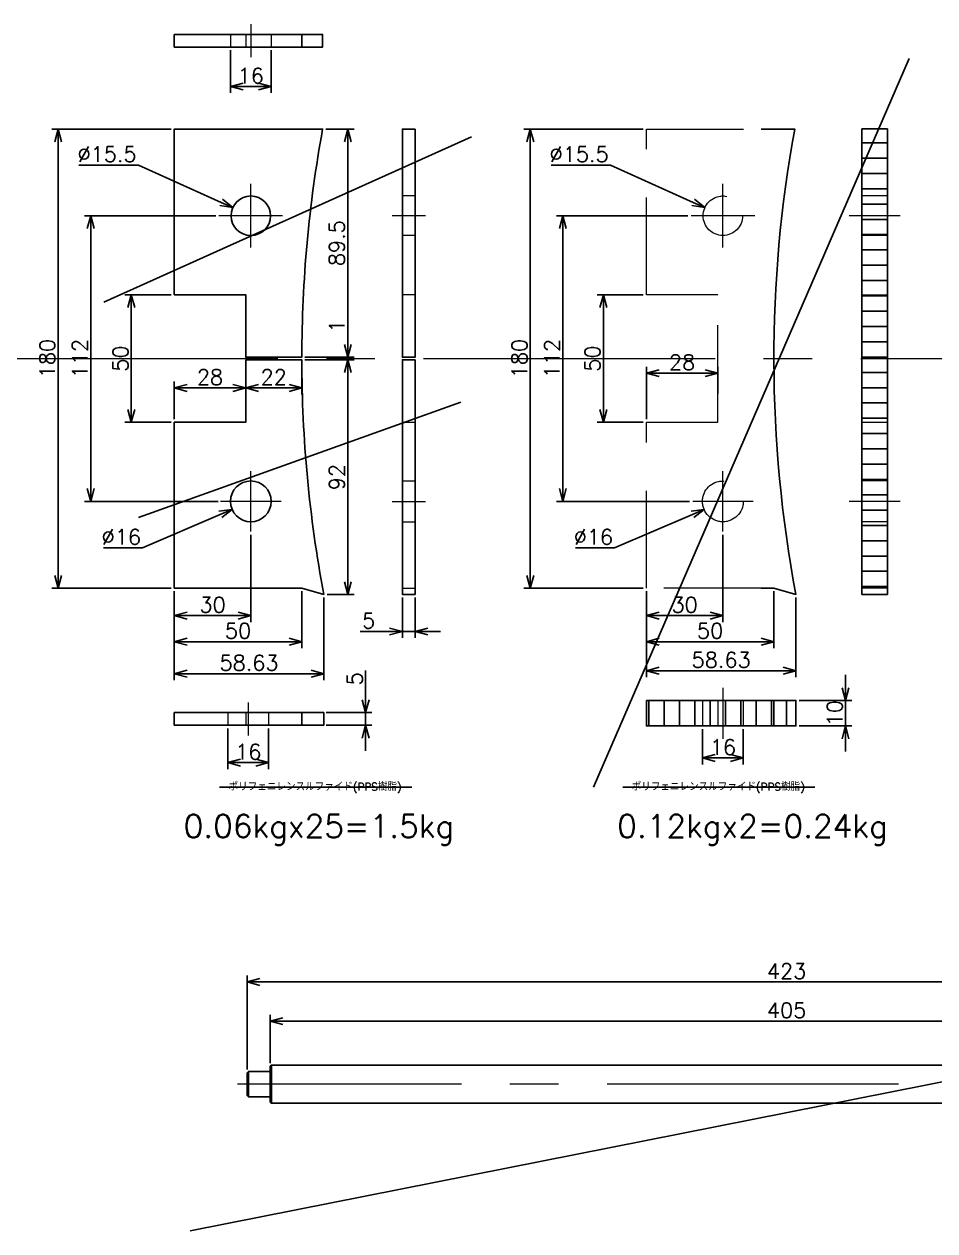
# Model space of a CAD drawing. Header units: millimetres. Extents: x -16130 to 36813, y -8099 to 27484.
# Drawn here: x 8241.7 to 8598.8, y 26229.7 to 26702.8 of the extents above; entities that cross this region are included whole.
import ezdxf

# ---------------------------------------------------------------- set-up
doc = ezdxf.new("R2010")
doc.units = ezdxf.units.MM
doc.header["$LTSCALE"] = 6
doc.header["$PDMODE"] = 99
doc.header["$PDSIZE"] = 1
doc.linetypes.add('CENTER2', pattern=[28.575, 19.05, -3.175, 3.175, -3.175])
doc.linetypes.add('HIDDEN', pattern=[9.525, 6.35, -3.175])
for name, color, linetype, lineweight in [('04_HIDDEN', 2, 'HIDDEN', 13), ('05_CENTER', 4, 'CENTER2', 13), ('08_DIM', 3, 'Continuous', 13)]:
    doc.layers.add(name, color=color, linetype=linetype, lineweight=lineweight)
doc.layers.add('10_DRAFT', color=8, linetype='Continuous', lineweight=0, plot=False)
doc.styles.add('KSS_TXT', font='txt.shx', dxfattribs={"bigfont": 'extfont2.shx'})
doc.dimstyles.new('KSS_DIM', dxfattribs={"dimtxt": 3, "dimasz": 2.5, "dimexe": 1.25, "dimexo": 0.625, "dimtad": 1, "dimdsep": 46, "dimtxsty": 'KSS_TXT', "dimblk": 'OPEN30', "dimcen": 0, "dimazin": 2, "dimtfac": 0.75, "dimtmove": 0, "dimatfit": 3, "dimldrblk": 'OPEN30', "dimfxl": 1, "dimtolj": 1, "dimarcsym": 0})
doc.dimstyles.new('KSS_DIM$3', dxfattribs={"dimtxt": 3, "dimasz": 2.5, "dimexe": 1.25, "dimexo": 0.625, "dimtad": 1, "dimtih": 1, "dimtoh": 1, "dimdsep": 46, "dimtxsty": 'KSS_TXT', "dimblk": 'OPEN30', "dimcen": 0, "dimazin": 2, "dimtfac": 0.75, "dimtofl": 0, "dimtmove": 0, "dimatfit": 3, "dimldrblk": 'OPEN30', "dimfxl": 1, "dimtolj": 1, "dimarcsym": 0})

# ---------------------------------------------------------------- blocks, each defined once
blk = doc.blocks.new('_Open30')
at = {"color": 0, "linetype": 'ByBlock', "lineweight": -2}
for p, q in [((-1, 0.268), (0, 0)), ((0, 0), (-1, -0.268)), ((0, 0), (-1, 0))]:
    blk.add_line(p, q, dxfattribs=at)
blk = doc.blocks.new('*D895')
at = {"layer": '08_DIM', "color": 0, "lineweight": -2, "transparency": 16777216}
for p, q in [((8338.15, 26295.46), (8338.15, 26314.4)), ((8343.15, 26311.9), (8738.15, 26311.9)), ((8743.15, 26295.46), (8743.15, 26314.4))]:
    blk.add_line(p, q, dxfattribs=at)
at = {"layer": 'Defpoints', "color": 0, "transparency": 16777216}
for p in [(8743.15, 26311.9), (8338.15, 26294.21), (8743.15, 26294.21)]:
    blk.add_point(p, dxfattribs=at)
at = {"layer": '08_DIM', "color": 0, "lineweight": -2, "transparency": 16777216, "xscale": 5, "yscale": 5, "zscale": 5, "rotation": 180}
blk.add_blockref('_Open30', (8338.15, 26311.9), dxfattribs=at)
at = {"layer": '08_DIM', "color": 0, "lineweight": -2, "transparency": 16777216, "xscale": 5, "yscale": 5, "zscale": 5}
blk.add_blockref('_Open30', (8743.15, 26311.9), dxfattribs=at)
at = {"layer": '08_DIM', "color": 0, "transparency": 16777216, "insert": (8540.65, 26316.16), "char_height": 6, "attachment_point": 5, "style": 'KSS_TXT'}
blk.add_mtext('\\A1;405', dxfattribs=at)
blk = doc.blocks.new('*D898')
at = {"layer": '08_DIM', "color": 0, "lineweight": -2, "transparency": 16777216}
for p, q in [((8329.15, 26292.96), (8329.15, 26329.77)), ((8334.15, 26327.27), (8747.15, 26327.27)), ((8752.15, 26293.96), (8752.15, 26329.77))]:
    blk.add_line(p, q, dxfattribs=at)
at = {"layer": 'Defpoints', "color": 0, "transparency": 16777216}
for p in [(8752.15, 26327.27), (8329.15, 26291.71), (8752.15, 26292.71)]:
    blk.add_point(p, dxfattribs=at)
at = {"layer": '08_DIM', "color": 0, "lineweight": -2, "transparency": 16777216, "xscale": 5, "yscale": 5, "zscale": 5, "rotation": 180}
blk.add_blockref('_Open30', (8329.15, 26327.27), dxfattribs=at)
at = {"layer": '08_DIM', "color": 0, "lineweight": -2, "transparency": 16777216, "xscale": 5, "yscale": 5, "zscale": 5}
blk.add_blockref('_Open30', (8752.15, 26327.27), dxfattribs=at)
at = {"layer": '08_DIM', "color": 0, "transparency": 16777216, "insert": (8540.65, 26331.52), "char_height": 6, "attachment_point": 5, "style": 'KSS_TXT'}
blk.add_mtext('\\A1;423', dxfattribs=at)
blk = doc.blocks.new('A$C63852907_1_1_1')
at = {"color": 0}
for p, q in [((-4.5, 9), (-5, 8.5)), ((-5, 0), (-5, 8.5)), ((-5, 8.5), (5, 8.5)), ((-4.5, 9), (4.5, 9)), ((4.5, 9), (5, 8.5)), ((5, 8.5), (5, 0)), ((-7.5, -0.5), (7.5, -0.5)), ((-7.5, -404.5), (7.5, -404.5)), ((-5, -405), (-5, -413.5)), ((5, -413.5), (5, -405)), ((-4.5, -414), (-5, -413.5)), ((-5, -413.5), (5, -413.5)), ((-4.5, -414), (4.5, -414)), ((4.5, -414), (5, -413.5))]:
    blk.add_line(p, q, dxfattribs=at)
blk.add_lwpolyline([(-7, -405), (7, -405), (7.5, -404.5), (7.5, -0.5), (7, 0), (-7, 0), (-7.5, -0.5), (-7.5, -404.5)], close=True, dxfattribs=at)
at = {"layer": '05_CENTER'}
blk.add_line((0, 12.86), (0, -417.86), dxfattribs=at)
blk = doc.blocks.new('*D911')
at = {"layer": '08_DIM', "color": 0, "lineweight": -2, "transparency": 16777216}
for p, q in [((8368.57, 26577.21), (8368.57, 26586.71)), ((8351.8, 26572.21), (8371.07, 26572.21)), ((8368.57, 26571.21), (8368.57, 26572.21)), ((8351.8, 26571.21), (8371.07, 26571.21)), ((8368.57, 26566.21), (8368.57, 26561.21))]:
    blk.add_line(p, q, dxfattribs=at)
at = {"layer": 'Defpoints', "color": 0, "transparency": 16777216}
for p in [(8350.55, 26572.21), (8368.57, 26572.21), (8350.55, 26571.21)]:
    blk.add_point(p, dxfattribs=at)
at = {"layer": '08_DIM', "color": 0, "lineweight": -2, "transparency": 16777216, "xscale": 5, "yscale": 5, "zscale": 5}
for p, rotation in [((8368.57, 26572.21), 270), ((8368.57, 26571.21), 90)]:
    blk.add_blockref('_Open30', p, dxfattribs=dict(at, rotation=rotation))
at = {"layer": '08_DIM', "color": 0, "transparency": 16777216, "insert": (8364.32, 26584.46), "char_height": 6, "attachment_point": 5, "rotation": 90, "style": 'KSS_TXT'}
blk.add_mtext('\\A1;1', dxfattribs=at)
blk = doc.blocks.new('*D915')
at = {"layer": '08_DIM', "color": 0, "lineweight": -2, "transparency": 16777216}
for p, q in [((8299.3, 26596.71), (8281.2, 26596.71)), ((8283.7, 26591.71), (8283.7, 26551.71)), ((8299.3, 26546.71), (8281.2, 26546.71))]:
    blk.add_line(p, q, dxfattribs=at)
at = {"layer": 'Defpoints', "color": 0, "transparency": 16777216}
for p in [(8300.55, 26596.71), (8283.7, 26546.71), (8300.55, 26546.71)]:
    blk.add_point(p, dxfattribs=at)
at = {"layer": '08_DIM', "color": 0, "lineweight": -2, "transparency": 16777216, "xscale": 5, "yscale": 5, "zscale": 5}
for p, rotation in [((8283.7, 26596.71), 90), ((8283.7, 26546.71), 270)]:
    blk.add_blockref('_Open30', p, dxfattribs=dict(at, rotation=rotation))
at = {"layer": '08_DIM', "color": 0, "transparency": 16777216, "insert": (8279.44, 26571.71), "char_height": 6, "attachment_point": 5, "rotation": 90, "style": 'KSS_TXT'}
blk.add_mtext('\\A1;50', dxfattribs=at)
blk = doc.blocks.new('*D916')
at = {"layer": '08_DIM', "color": 0, "lineweight": -2, "transparency": 16777216}
for p, q in [((8300.55, 26547.96), (8300.55, 26562.68)), ((8328.55, 26557.96), (8328.55, 26562.68)), ((8323.55, 26560.18), (8305.55, 26560.18))]:
    blk.add_line(p, q, dxfattribs=at)
at = {"layer": 'Defpoints', "color": 0, "transparency": 16777216}
for p in [(8300.55, 26560.18), (8328.55, 26556.71), (8300.55, 26546.71)]:
    blk.add_point(p, dxfattribs=at)
at = {"layer": '08_DIM', "color": 0, "lineweight": -2, "transparency": 16777216, "xscale": 5, "yscale": 5, "zscale": 5, "rotation": 180}
blk.add_blockref('_Open30', (8300.55, 26560.18), dxfattribs=at)
at = {"layer": '08_DIM', "color": 0, "lineweight": -2, "transparency": 16777216, "xscale": 5, "yscale": 5, "zscale": 5}
blk.add_blockref('_Open30', (8328.55, 26560.18), dxfattribs=at)
at = {"layer": '08_DIM', "color": 0, "transparency": 16777216, "insert": (8314.55, 26564.43), "char_height": 6, "attachment_point": 5, "style": 'KSS_TXT'}
blk.add_mtext('\\A1;28', dxfattribs=at)
blk = doc.blocks.new('*D917')
at = {"layer": '08_DIM', "color": 0, "lineweight": -2, "transparency": 16777216}
for p, q in [((8330.55, 26502.62), (8330.55, 26468.41)), ((8300.55, 26480.46), (8300.55, 26468.41)), ((8325.55, 26470.91), (8305.55, 26470.91))]:
    blk.add_line(p, q, dxfattribs=at)
at = {"layer": 'Defpoints', "color": 0, "transparency": 16777216}
for p in [(8330.55, 26503.87), (8300.55, 26481.71), (8300.55, 26470.91)]:
    blk.add_point(p, dxfattribs=at)
at = {"layer": '08_DIM', "color": 0, "lineweight": -2, "transparency": 16777216, "xscale": 5, "yscale": 5, "zscale": 5, "rotation": 180}
blk.add_blockref('_Open30', (8300.55, 26470.91), dxfattribs=at)
at = {"layer": '08_DIM', "color": 0, "lineweight": -2, "transparency": 16777216, "xscale": 5, "yscale": 5, "zscale": 5}
blk.add_blockref('_Open30', (8330.55, 26470.91), dxfattribs=at)
at = {"layer": '08_DIM', "color": 0, "transparency": 16777216, "insert": (8315.55, 26475.16), "char_height": 6, "attachment_point": 5, "style": 'KSS_TXT'}
blk.add_mtext('\\A1;30', dxfattribs=at)
blk = doc.blocks.new('*D918')
at = {"layer": '08_DIM', "color": 0, "lineweight": -2, "transparency": 16777216}
for p, q in [((8316.82, 26627.71), (8265.29, 26627.71)), ((8267.79, 26520.71), (8267.79, 26622.71)), ((8317.71, 26515.71), (8265.29, 26515.71))]:
    blk.add_line(p, q, dxfattribs=at)
at = {"layer": 'Defpoints', "color": 0, "transparency": 16777216}
for p in [(8267.79, 26627.71), (8318.07, 26627.71), (8318.96, 26515.71)]:
    blk.add_point(p, dxfattribs=at)
at = {"layer": '08_DIM', "color": 0, "lineweight": -2, "transparency": 16777216, "xscale": 5, "yscale": 5, "zscale": 5}
for p, rotation in [((8267.79, 26627.71), 90), ((8267.79, 26515.71), 270)]:
    blk.add_blockref('_Open30', p, dxfattribs=dict(at, rotation=rotation))
at = {"layer": '08_DIM', "color": 0, "transparency": 16777216, "insert": (8263.54, 26571.71), "char_height": 6, "attachment_point": 5, "rotation": 90, "style": 'KSS_TXT'}
blk.add_mtext('\\A1;112', dxfattribs=at)
blk = doc.blocks.new('*D919')
at = {"layer": '08_DIM', "color": 0, "lineweight": -2, "transparency": 16777216}
for p, q in [((8299.3, 26661.71), (8252.52, 26661.71)), ((8255.02, 26656.71), (8255.02, 26486.71)), ((8299.3, 26481.71), (8252.52, 26481.71))]:
    blk.add_line(p, q, dxfattribs=at)
at = {"layer": 'Defpoints', "color": 0, "transparency": 16777216}
for p in [(8300.55, 26661.71), (8255.02, 26481.71), (8300.55, 26481.71)]:
    blk.add_point(p, dxfattribs=at)
at = {"layer": '08_DIM', "color": 0, "lineweight": -2, "transparency": 16777216, "xscale": 5, "yscale": 5, "zscale": 5}
for p, rotation in [((8255.02, 26661.71), 90), ((8255.02, 26481.71), 270)]:
    blk.add_blockref('_Open30', p, dxfattribs=dict(at, rotation=rotation))
at = {"layer": '08_DIM', "color": 0, "transparency": 16777216, "insert": (8250.77, 26571.71), "char_height": 6, "attachment_point": 5, "rotation": 90, "style": 'KSS_TXT'}
blk.add_mtext('\\A1;180', dxfattribs=at)
blk = doc.blocks.new('*D920')
at = {"layer": '08_DIM', "color": 0, "lineweight": -2, "transparency": 16777216}
for p, q in [((8300.55, 26480.46), (8300.55, 26458.2)), ((8350.55, 26480.46), (8350.55, 26458.2)), ((8345.55, 26460.7), (8305.55, 26460.7))]:
    blk.add_line(p, q, dxfattribs=at)
at = {"layer": 'Defpoints', "color": 0, "transparency": 16777216}
for p in [(8300.55, 26481.71), (8350.55, 26481.71), (8300.55, 26460.7)]:
    blk.add_point(p, dxfattribs=at)
at = {"layer": '08_DIM', "color": 0, "lineweight": -2, "transparency": 16777216, "xscale": 5, "yscale": 5, "zscale": 5, "rotation": 180}
blk.add_blockref('_Open30', (8300.55, 26460.7), dxfattribs=at)
at = {"layer": '08_DIM', "color": 0, "lineweight": -2, "transparency": 16777216, "xscale": 5, "yscale": 5, "zscale": 5}
blk.add_blockref('_Open30', (8350.55, 26460.7), dxfattribs=at)
at = {"layer": '08_DIM', "color": 0, "transparency": 16777216, "insert": (8325.55, 26464.95), "char_height": 6, "attachment_point": 5, "style": 'KSS_TXT'}
blk.add_mtext('\\A1;50', dxfattribs=at)
blk = doc.blocks.new('*D921')
at = {"layer": '08_DIM', "color": 0, "lineweight": -2, "transparency": 16777216}
for p, q in [((8484.42, 26596.71), (8466.31, 26596.71)), ((8468.81, 26591.71), (8468.81, 26551.71)), ((8484.42, 26546.71), (8466.31, 26546.71))]:
    blk.add_line(p, q, dxfattribs=at)
at = {"layer": 'Defpoints', "color": 0, "transparency": 16777216}
for p in [(8485.67, 26596.71), (8468.81, 26546.71), (8485.67, 26546.71)]:
    blk.add_point(p, dxfattribs=at)
at = {"layer": '08_DIM', "color": 0, "lineweight": -2, "transparency": 16777216, "xscale": 5, "yscale": 5, "zscale": 5}
for p, rotation in [((8468.81, 26596.71), 90), ((8468.81, 26546.71), 270)]:
    blk.add_blockref('_Open30', p, dxfattribs=dict(at, rotation=rotation))
at = {"layer": '08_DIM', "color": 0, "transparency": 16777216, "insert": (8464.55, 26571.71), "char_height": 6, "attachment_point": 5, "rotation": 90, "style": 'KSS_TXT'}
blk.add_mtext('\\A1;50', dxfattribs=at)
blk = doc.blocks.new('*D922')
at = {"layer": '08_DIM', "color": 0, "lineweight": -2, "transparency": 16777216}
for p, q in [((8485.67, 26547.96), (8485.67, 26568.48)), ((8513.67, 26557.96), (8513.67, 26568.48)), ((8508.67, 26565.98), (8490.67, 26565.98))]:
    blk.add_line(p, q, dxfattribs=at)
at = {"layer": 'Defpoints', "color": 0, "transparency": 16777216}
for p in [(8485.67, 26565.98), (8513.67, 26556.71), (8485.67, 26546.71)]:
    blk.add_point(p, dxfattribs=at)
at = {"layer": '08_DIM', "color": 0, "lineweight": -2, "transparency": 16777216, "xscale": 5, "yscale": 5, "zscale": 5, "rotation": 180}
blk.add_blockref('_Open30', (8485.67, 26565.98), dxfattribs=at)
at = {"layer": '08_DIM', "color": 0, "lineweight": -2, "transparency": 16777216, "xscale": 5, "yscale": 5, "zscale": 5}
blk.add_blockref('_Open30', (8513.67, 26565.98), dxfattribs=at)
at = {"layer": '08_DIM', "color": 0, "transparency": 16777216, "insert": (8499.67, 26570.23), "char_height": 6, "attachment_point": 5, "style": 'KSS_TXT'}
blk.add_mtext('\\A1;28', dxfattribs=at)
blk = doc.blocks.new('*D923')
at = {"layer": '08_DIM', "color": 0, "lineweight": -2, "transparency": 16777216}
for p, q in [((8515.67, 26502.62), (8515.67, 26468.41)), ((8485.67, 26480.46), (8485.67, 26468.41)), ((8510.67, 26470.91), (8490.67, 26470.91))]:
    blk.add_line(p, q, dxfattribs=at)
at = {"layer": 'Defpoints', "color": 0, "transparency": 16777216}
for p in [(8515.67, 26503.87), (8485.67, 26481.71), (8485.67, 26470.91)]:
    blk.add_point(p, dxfattribs=at)
at = {"layer": '08_DIM', "color": 0, "lineweight": -2, "transparency": 16777216, "xscale": 5, "yscale": 5, "zscale": 5, "rotation": 180}
blk.add_blockref('_Open30', (8485.67, 26470.91), dxfattribs=at)
at = {"layer": '08_DIM', "color": 0, "lineweight": -2, "transparency": 16777216, "xscale": 5, "yscale": 5, "zscale": 5}
blk.add_blockref('_Open30', (8515.67, 26470.91), dxfattribs=at)
at = {"layer": '08_DIM', "color": 0, "transparency": 16777216, "insert": (8500.67, 26475.16), "char_height": 6, "attachment_point": 5, "style": 'KSS_TXT'}
blk.add_mtext('\\A1;30', dxfattribs=at)
blk = doc.blocks.new('*D924')
at = {"layer": '08_DIM', "color": 0, "lineweight": -2, "transparency": 16777216}
for p, q in [((8501.94, 26627.71), (8450.4, 26627.71)), ((8452.9, 26520.71), (8452.9, 26622.71)), ((8502.57, 26515.71), (8450.4, 26515.71))]:
    blk.add_line(p, q, dxfattribs=at)
at = {"layer": 'Defpoints', "color": 0, "transparency": 16777216}
for p in [(8452.9, 26627.71), (8503.19, 26627.71), (8503.82, 26515.71)]:
    blk.add_point(p, dxfattribs=at)
at = {"layer": '08_DIM', "color": 0, "lineweight": -2, "transparency": 16777216, "xscale": 5, "yscale": 5, "zscale": 5}
for p, rotation in [((8452.9, 26627.71), 90), ((8452.9, 26515.71), 270)]:
    blk.add_blockref('_Open30', p, dxfattribs=dict(at, rotation=rotation))
at = {"layer": '08_DIM', "color": 0, "transparency": 16777216, "insert": (8448.65, 26571.71), "char_height": 6, "attachment_point": 5, "rotation": 90, "style": 'KSS_TXT'}
blk.add_mtext('\\A1;112', dxfattribs=at)
blk = doc.blocks.new('*D925')
at = {"layer": '08_DIM', "color": 0, "lineweight": -2, "transparency": 16777216}
for p, q in [((8484.42, 26661.71), (8437.63, 26661.71)), ((8440.13, 26656.71), (8440.13, 26486.71)), ((8484.42, 26481.71), (8437.63, 26481.71))]:
    blk.add_line(p, q, dxfattribs=at)
at = {"layer": 'Defpoints', "color": 0, "transparency": 16777216}
for p in [(8485.67, 26661.71), (8440.13, 26481.71), (8485.67, 26481.71)]:
    blk.add_point(p, dxfattribs=at)
at = {"layer": '08_DIM', "color": 0, "lineweight": -2, "transparency": 16777216, "xscale": 5, "yscale": 5, "zscale": 5}
for p, rotation in [((8440.13, 26661.71), 90), ((8440.13, 26481.71), 270)]:
    blk.add_blockref('_Open30', p, dxfattribs=dict(at, rotation=rotation))
at = {"layer": '08_DIM', "color": 0, "transparency": 16777216, "insert": (8435.88, 26571.71), "char_height": 6, "attachment_point": 5, "rotation": 90, "style": 'KSS_TXT'}
blk.add_mtext('\\A1;180', dxfattribs=at)
blk = doc.blocks.new('*D926')
at = {"layer": '08_DIM', "color": 0, "lineweight": -2, "transparency": 16777216}
for p, q in [((8485.67, 26480.46), (8485.67, 26458.2)), ((8535.67, 26480.46), (8535.67, 26458.2)), ((8530.67, 26460.7), (8490.67, 26460.7))]:
    blk.add_line(p, q, dxfattribs=at)
at = {"layer": 'Defpoints', "color": 0, "transparency": 16777216}
for p in [(8485.67, 26481.71), (8535.67, 26481.71), (8485.67, 26460.7)]:
    blk.add_point(p, dxfattribs=at)
at = {"layer": '08_DIM', "color": 0, "lineweight": -2, "transparency": 16777216, "xscale": 5, "yscale": 5, "zscale": 5, "rotation": 180}
blk.add_blockref('_Open30', (8485.67, 26460.7), dxfattribs=at)
at = {"layer": '08_DIM', "color": 0, "lineweight": -2, "transparency": 16777216, "xscale": 5, "yscale": 5, "zscale": 5}
blk.add_blockref('_Open30', (8535.67, 26460.7), dxfattribs=at)
at = {"layer": '08_DIM', "color": 0, "transparency": 16777216, "insert": (8510.67, 26464.95), "char_height": 6, "attachment_point": 5, "style": 'KSS_TXT'}
blk.add_mtext('\\A1;50', dxfattribs=at)
blk = doc.blocks.new('*D928')
at = {"layer": '08_DIM', "color": 0, "lineweight": -2, "transparency": 16777216}
for p, q in [((8375.57, 26437.92), (8375.57, 26449.42)), ((8360.13, 26432.92), (8378.07, 26432.92)), ((8375.57, 26427.92), (8375.57, 26432.92)), ((8360.13, 26427.92), (8378.07, 26427.92)), ((8375.57, 26422.92), (8375.57, 26417.92))]:
    blk.add_line(p, q, dxfattribs=at)
at = {"layer": 'Defpoints', "color": 0, "transparency": 16777216}
for p in [(8358.88, 26432.92), (8375.57, 26432.92), (8358.88, 26427.92)]:
    blk.add_point(p, dxfattribs=at)
at = {"layer": '08_DIM', "color": 0, "lineweight": -2, "transparency": 16777216, "xscale": 5, "yscale": 5, "zscale": 5}
for p, rotation in [((8375.57, 26432.92), 270), ((8375.57, 26427.92), 90)]:
    blk.add_blockref('_Open30', p, dxfattribs=dict(at, rotation=rotation))
at = {"layer": '08_DIM', "color": 0, "transparency": 16777216, "insert": (8371.31, 26446.17), "char_height": 6, "attachment_point": 5, "rotation": 90, "style": 'KSS_TXT'}
blk.add_mtext('\\A1;5', dxfattribs=at)
blk = doc.blocks.new('*D929')
at = {"layer": '08_DIM', "color": 0, "lineweight": -2, "transparency": 16777216}
for p, q in [((8563.76, 26442.67), (8563.76, 26447.67)), ((8545.55, 26437.67), (8566.26, 26437.67)), ((8563.76, 26427.67), (8563.76, 26437.67)), ((8545.55, 26427.67), (8566.26, 26427.67)), ((8563.76, 26422.67), (8563.76, 26417.67))]:
    blk.add_line(p, q, dxfattribs=at)
at = {"layer": 'Defpoints', "color": 0, "transparency": 16777216}
for p in [(8544.3, 26437.67), (8563.76, 26437.67), (8544.3, 26427.67)]:
    blk.add_point(p, dxfattribs=at)
at = {"layer": '08_DIM', "color": 0, "lineweight": -2, "transparency": 16777216, "xscale": 5, "yscale": 5, "zscale": 5}
for p, rotation in [((8563.76, 26437.67), 270), ((8563.76, 26427.67), 90)]:
    blk.add_blockref('_Open30', p, dxfattribs=dict(at, rotation=rotation))
at = {"layer": '08_DIM', "color": 0, "transparency": 16777216, "insert": (8559.51, 26432.67), "char_height": 6, "attachment_point": 5, "rotation": 90, "style": 'KSS_TXT'}
blk.add_mtext('\\A1;10', dxfattribs=at)
blk = doc.blocks.new('*D931')
at = {"layer": '08_DIM', "color": 0, "lineweight": -2, "transparency": 16777216}
for p, q in [((8263.18, 26647.59), (8286.47, 26647.59)), ((8286.47, 26647.59), (8318.93, 26632.95))]:
    blk.add_line(p, q, dxfattribs=at)
at = {"layer": 'Defpoints', "color": 0, "transparency": 16777216}
for p in [(8323.49, 26630.9), (8337.62, 26624.53)]:
    blk.add_point(p, dxfattribs=at)
at = {"layer": '08_DIM', "color": 0, "lineweight": -2, "transparency": 16777216, "xscale": 5, "yscale": 5, "zscale": 5, "rotation": 335.7300917033064}
blk.add_blockref('_Open30', (8323.49, 26630.9), dxfattribs=at)
at = {"layer": '08_DIM', "color": 0, "transparency": 16777216, "insert": (8274.2, 26651.85), "char_height": 6, "attachment_point": 5, "style": 'KSS_TXT'}
blk.add_mtext('\\A1;%%C15.5', dxfattribs=at)
blk = doc.blocks.new('*D932')
at = {"layer": '08_DIM', "color": 0, "lineweight": -2, "transparency": 16777216}
for p, q in [((8288.04, 26497.51), (8318.6, 26510.59)), ((8272.79, 26497.51), (8288.04, 26497.51))]:
    blk.add_line(p, q, dxfattribs=at)
at = {"layer": 'Defpoints', "color": 0, "transparency": 16777216}
for p in [(8337.91, 26518.86), (8323.2, 26512.56)]:
    blk.add_point(p, dxfattribs=at)
at = {"layer": '08_DIM', "color": 0, "lineweight": -2, "transparency": 16777216, "xscale": 5, "yscale": 5, "zscale": 5, "rotation": 23.18409573075364}
blk.add_blockref('_Open30', (8323.2, 26512.56), dxfattribs=at)
at = {"layer": '08_DIM', "color": 0, "transparency": 16777216, "insert": (8279.79, 26501.76), "char_height": 6, "attachment_point": 5, "style": 'KSS_TXT'}
blk.add_mtext('\\A1;%%C16', dxfattribs=at)
blk = doc.blocks.new('*D933')
at = {"layer": '08_DIM', "color": 0, "lineweight": -2, "transparency": 16777216}
for p, q in [((8448.29, 26647.59), (8471.58, 26647.59)), ((8471.58, 26647.59), (8504.04, 26632.95))]:
    blk.add_line(p, q, dxfattribs=at)
at = {"layer": 'Defpoints', "color": 0, "transparency": 16777216}
for p in [(8508.6, 26630.9), (8522.73, 26624.53)]:
    blk.add_point(p, dxfattribs=at)
at = {"layer": '08_DIM', "color": 0, "lineweight": -2, "transparency": 16777216, "xscale": 5, "yscale": 5, "zscale": 5, "rotation": 335.7300917035971}
blk.add_blockref('_Open30', (8508.6, 26630.9), dxfattribs=at)
at = {"layer": '08_DIM', "color": 0, "transparency": 16777216, "insert": (8459.31, 26651.85), "char_height": 6, "attachment_point": 5, "style": 'KSS_TXT'}
blk.add_mtext('\\A1;%%C15.5', dxfattribs=at)
blk = doc.blocks.new('*D934')
at = {"layer": '08_DIM', "color": 0, "lineweight": -2, "transparency": 16777216}
for p, q in [((8473.15, 26497.51), (8503.72, 26510.59)), ((8457.9, 26497.51), (8473.15, 26497.51))]:
    blk.add_line(p, q, dxfattribs=at)
at = {"layer": 'Defpoints', "color": 0, "transparency": 16777216}
for p in [(8523.02, 26518.86), (8508.31, 26512.56)]:
    blk.add_point(p, dxfattribs=at)
at = {"layer": '08_DIM', "color": 0, "lineweight": -2, "transparency": 16777216, "xscale": 5, "yscale": 5, "zscale": 5, "rotation": 23.18409573080155}
blk.add_blockref('_Open30', (8508.31, 26512.56), dxfattribs=at)
at = {"layer": '08_DIM', "color": 0, "transparency": 16777216, "insert": (8464.9, 26501.76), "char_height": 6, "attachment_point": 5, "style": 'KSS_TXT'}
blk.add_mtext('\\A1;%%C16', dxfattribs=at)
blk = doc.blocks.new('A$C26060D46_1_1')
at = {"color": 0}
blk.add_lwpolyline([(-29, -31), (-29, 34), (29.17, 34, 0.045027), (21, -55.5), (-1, -55.5), (-1, -31)], format="xyb", close=True, dxfattribs=at)
blk.add_circle((1, 0), 7.75, dxfattribs=at)
at = {"layer": '05_CENTER'}
for p, q in [((1, -12.48), (1, 12.48)), ((13.48, 0), (-11.48, 0))]:
    blk.add_line(p, q, dxfattribs=at)
blk = doc.blocks.new('A$C5CDF6EE3_1_1')
at = {"color": 9}
blk.add_line((21, 0), (21, -5), dxfattribs=at)
at = {"color": 0}
blk.add_lwpolyline([(-29, 0), (29.17, 0), (29.17, -5), (-29, -5)], close=True, dxfattribs=at)
at = {"layer": '04_HIDDEN'}
for p, q in [((-7, 0), (-7, -5)), ((9, 0), (9, -5))]:
    blk.add_line(p, q, dxfattribs=at)
at = {"layer": '04_HIDDEN', "color": 9}
blk.add_line((-1, 0), (-1, -5), dxfattribs=at)
at = {"layer": '05_CENTER'}
blk.add_line((1, 4), (1, -9), dxfattribs=at)
blk = doc.blocks.new('A$C6DCF52F6_1_1')
at = {"color": 0}
blk.add_lwpolyline([(0, 34), (0, -55.5), (-5, -55.5), (-5, 34)], close=True, dxfattribs=at)
at = {"layer": '04_HIDDEN'}
for p, q in [((0, 7.75), (-5, 7.75)), ((0, -7.75), (-5, -7.75)), ((0, -31), (-5, -31))]:
    blk.add_line(p, q, dxfattribs=at)
at = {"layer": '05_CENTER'}
blk.add_line((4, 0), (-9, 0), dxfattribs=at)
blk = doc.blocks.new('A$C21F40CFF_1_1')
at = {"color": 0}
blk.add_lwpolyline([(0, 55.5), (0, -36.5), (-5, -36.5), (-5, 55.5)], close=True, dxfattribs=at)
at = {"layer": '04_HIDDEN'}
for p, q in [((-5, 31), (0, 31)), ((-5, 8), (0, 8)), ((-5, -8), (0, -8)), ((-5, -34), (0, -34))]:
    blk.add_line(p, q, dxfattribs=at)
at = {"layer": '05_CENTER'}
blk.add_line((-9, 0), (4, 0), dxfattribs=at)
blk = doc.blocks.new('A$C4F4128C7_1_1')
at = {"color": 0}
blk.add_line((21, 5), (21, 0), dxfattribs=at)
blk.add_lwpolyline([(-29, 5), (29.63, 5), (29.63, 0), (-29, 0)], close=True, dxfattribs=at)
at = {"layer": '04_HIDDEN'}
for p, q in [((-8, 5), (-8, 0)), ((8, 5), (8, 0))]:
    blk.add_line(p, q, dxfattribs=at)
at = {"layer": '04_HIDDEN', "color": 9}
blk.add_line((-1, 5), (-1, 0), dxfattribs=at)
at = {"layer": '05_CENTER'}
blk.add_line((0, 9), (0, -4), dxfattribs=at)
blk = doc.blocks.new('A$C34824575_1_1')
at = {"color": 0}
blk.add_lwpolyline([(-1, 55.5), (21, 55.5, 0.046301), (29.63, -36.5), (21, -34), (-29, -34), (-29, 31), (-1, 31)], format="xyb", close=True, dxfattribs=at)
blk.add_circle((1, 0), 8, dxfattribs=at)
at = {"layer": '05_CENTER'}
for p, q in [((1, -11.85), (1, 11.85)), ((12.85, 0), (-10.85, 0))]:
    blk.add_line(p, q, dxfattribs=at)
blk = doc.blocks.new('A$C4BD36F07_1_1')
h = blk.add_hatch()
h.set_pattern_fill('_USER', color=3, scale=6, pattern_type=0)
h.set_pattern_definition([(0, (-8580.171, -26515.7115), (0, 6), [])])
h.paths.add_polyline_path([(0, 146.01), (-10, 146.01), (-10, 116.01), (0, 116.01)])
h.paths.add_polyline_path([(0, 116.01), (-10, 116.01), (-10, 106.01), (0, 106.01)])
h.paths.add_polyline_path([(0, 106.01), (-10, 106.01), (-10, 96.01), (0, 96.01)])
h.paths.add_polyline_path([(0, 96.01), (-10, 96.01), (-10, 68.51), (0, 68.51)])
h.paths.add_polyline_path([(0, 68.51), (-10, 68.51), (-10, 38.51), (0, 38.51)])
h.paths.add_polyline_path([(0, 38.51), (-10, 38.51), (-10, 12.01), (0, 12.01)])
h.paths.add_polyline_path([(0, 12.01), (-10, 12.01), (-10, 1.01), (0, 1.01)])
h.paths.add_polyline_path([(0, 1.01), (-10, 1.01), (-10, -9.99), (0, -9.99)])
h.paths.add_polyline_path([(0, -9.99), (-10, -9.99), (-10, -36.49), (0, -36.49)])
at = {"color": 0}
blk.add_lwpolyline([(0, 146.01), (0, -36.49), (-10, -36.49), (-10, 146.01)], close=True, dxfattribs=at)
at = {"layer": '04_HIDDEN'}
for p, q in [((0, 119.75), (-10, 119.75)), ((0, 104.25), (-10, 104.25)), ((-10, 81.01), (0, 81.01)), ((-10, 31.01), (0, 31.01)), ((0, 8), (-10, 8)), ((0, -8), (-10, -8)), ((0, -33.99), (-10, -33.99))]:
    blk.add_line(p, q, dxfattribs=at)
at = {"layer": '05_CENTER'}
for p, q in [((5, 112), (-15, 112)), ((5, 0), (-15, 0))]:
    blk.add_line(p, q, dxfattribs=at)
at = {"layer": '10_DRAFT'}
blk.add_line((-10, 56), (0, 56), dxfattribs=at)
blk = doc.blocks.new('A$C75237A7E_1_1')
h = blk.add_hatch()
h.set_pattern_fill('_USER', color=3, scale=6, angle=90, pattern_type=0)
h.set_pattern_definition([(90, (-9729.3424, -24487.993), (-6, 4e-16), [])])
h.paths.add_polyline_path([(29.63, 10), (21, 10), (21, 0), (29.63, 0)])
h.paths.add_polyline_path([(21, 10), (8, 10), (8, 0), (21, 0)])
h.paths.add_polyline_path([(8, 10), (0, 10), (0, 0), (8, 0)])
h.paths.add_polyline_path([(0, 10), (-1, 10), (-1, 0), (0, 0)])
h.paths.add_polyline_path([(-1, 10), (-8, 10), (-8, 0), (-1, 0)])
h.paths.add_polyline_path([(-8, 10), (-29, 10), (-29, 0), (-8, 0)])
at = {"color": 0}
blk.add_line((21, 10), (21, 0), dxfattribs=at)
blk.add_lwpolyline([(-29, 10), (29.63, 10), (29.63, 0), (-29, 0)], close=True, dxfattribs=at)
at = {"layer": '04_HIDDEN'}
for p, q in [((-7, 10), (-7, 0)), ((9, 10), (9, 0))]:
    blk.add_line(p, q, dxfattribs=at)
at = {"layer": '04_HIDDEN', "color": 9}
blk.add_line((-1, 10), (-1, 0), dxfattribs=at)
at = {"layer": '05_CENTER'}
blk.add_line((1, 15), (1, -5), dxfattribs=at)
blk = doc.blocks.new('A$C7DF95412_1_1')
at = {"color": 0}
blk.add_lwpolyline([(16, 146), (29.16, 146, 0.092024), (29.63, -36.5), (21, -34), (16, -34)], format="xyb", dxfattribs=at)
at = {"layer": '04_HIDDEN'}
for points in [[(-1, 31), (-1, 81), (-1, 81), (-29, 81), (-29, 146), (16, 146)], [(16, -34), (-29, -34), (-29, 31), (-1, 31)]]:
    blk.add_lwpolyline(points, dxfattribs=at)
for centre, radius in [((1, 112), 7.75), ((1, 0), 8)]:
    blk.add_circle(centre, radius, dxfattribs=at)
at = {"layer": '05_CENTER'}
for p, q in [((1, 99.52), (1, 124.48)), ((13.48, 112), (-11.48, 112)), ((1, -11.85), (1, 11.85)), ((12.85, 0), (-10.85, 0))]:
    blk.add_line(p, q, dxfattribs=at)
blk = doc.blocks.new('*D1016')
at = {"layer": '08_DIM', "color": 0, "lineweight": -2, "transparency": 16777216}
for p, q in [((8390, 26477.96), (8390, 26462.17)), ((8395, 26477.96), (8395, 26462.17)), ((8385, 26464.67), (8373.5, 26464.67)), ((8395, 26464.67), (8390, 26464.67)), ((8400, 26464.67), (8405, 26464.67))]:
    blk.add_line(p, q, dxfattribs=at)
at = {"layer": 'Defpoints', "color": 0, "transparency": 16777216}
for p in [(8390, 26479.21), (8395, 26479.21), (8390, 26464.67)]:
    blk.add_point(p, dxfattribs=at)
at = {"layer": '08_DIM', "color": 0, "lineweight": -2, "transparency": 16777216, "xscale": 5, "yscale": 5, "zscale": 5}
blk.add_blockref('_Open30', (8390, 26464.67), dxfattribs=at)
at = {"layer": '08_DIM', "color": 0, "lineweight": -2, "transparency": 16777216, "xscale": 5, "yscale": 5, "zscale": 5, "rotation": 180}
blk.add_blockref('_Open30', (8395, 26464.67), dxfattribs=at)
at = {"layer": '08_DIM', "color": 0, "transparency": 16777216, "insert": (8376.75, 26468.93), "char_height": 6, "attachment_point": 5, "style": 'KSS_TXT'}
blk.add_mtext('\\A1;5', dxfattribs=at)
blk = doc.blocks.new('*D1062')
at = {"layer": '08_DIM', "color": 0, "lineweight": -2, "transparency": 16777216}
for p, q in [((8350.55, 26569.96), (8350.55, 26557.68)), ((8328.55, 26557.96), (8328.55, 26562.68)), ((8333.55, 26560.18), (8345.55, 26560.18))]:
    blk.add_line(p, q, dxfattribs=at)
at = {"layer": 'Defpoints', "color": 0, "transparency": 16777216}
for p in [(8350.55, 26571.21), (8350.55, 26560.18), (8328.55, 26556.71)]:
    blk.add_point(p, dxfattribs=at)
at = {"layer": '08_DIM', "color": 0, "lineweight": -2, "transparency": 16777216, "xscale": 5, "yscale": 5, "zscale": 5, "rotation": 180}
blk.add_blockref('_Open30', (8328.55, 26560.18), dxfattribs=at)
at = {"layer": '08_DIM', "color": 0, "lineweight": -2, "transparency": 16777216, "xscale": 5, "yscale": 5, "zscale": 5}
blk.add_blockref('_Open30', (8350.55, 26560.18), dxfattribs=at)
at = {"layer": '08_DIM', "color": 0, "transparency": 16777216, "insert": (8339.55, 26564.43), "char_height": 6, "attachment_point": 5, "style": 'KSS_TXT'}
blk.add_mtext('\\A1;22', dxfattribs=at)
blk = doc.blocks.new('*D1947')
at = {"layer": '08_DIM', "color": 0, "lineweight": -2, "transparency": 16777216}
for p, q in [((8300.55, 26480.46), (8300.55, 26445.65)), ((8359.18, 26477.96), (8359.18, 26445.65)), ((8354.18, 26448.15), (8305.55, 26448.15))]:
    blk.add_line(p, q, dxfattribs=at)
at = {"layer": 'Defpoints', "color": 0, "transparency": 16777216}
for p in [(8300.55, 26481.71), (8359.18, 26479.21), (8300.55, 26448.15)]:
    blk.add_point(p, dxfattribs=at)
at = {"layer": '08_DIM', "color": 0, "lineweight": -2, "transparency": 16777216, "xscale": 5, "yscale": 5, "zscale": 5, "rotation": 180}
blk.add_blockref('_Open30', (8300.55, 26448.15), dxfattribs=at)
at = {"layer": '08_DIM', "color": 0, "lineweight": -2, "transparency": 16777216, "xscale": 5, "yscale": 5, "zscale": 5}
blk.add_blockref('_Open30', (8359.18, 26448.15), dxfattribs=at)
at = {"layer": '08_DIM', "color": 0, "transparency": 16777216, "insert": (8329.87, 26452.4), "char_height": 6, "attachment_point": 5, "style": 'KSS_TXT'}
blk.add_mtext('\\A1;58.63', dxfattribs=at)
blk = doc.blocks.new('*D1948')
at = {"layer": '08_DIM', "color": 0, "lineweight": -2, "transparency": 16777216}
for p, q in [((8485.67, 26480.46), (8485.67, 26446.81)), ((8544.3, 26477.96), (8544.3, 26446.81)), ((8539.3, 26449.31), (8490.67, 26449.31))]:
    blk.add_line(p, q, dxfattribs=at)
at = {"layer": 'Defpoints', "color": 0, "transparency": 16777216}
for p in [(8485.67, 26481.71), (8544.3, 26479.21), (8485.67, 26449.31)]:
    blk.add_point(p, dxfattribs=at)
at = {"layer": '08_DIM', "color": 0, "lineweight": -2, "transparency": 16777216, "xscale": 5, "yscale": 5, "zscale": 5, "rotation": 180}
blk.add_blockref('_Open30', (8485.67, 26449.31), dxfattribs=at)
at = {"layer": '08_DIM', "color": 0, "lineweight": -2, "transparency": 16777216, "xscale": 5, "yscale": 5, "zscale": 5}
blk.add_blockref('_Open30', (8544.3, 26449.31), dxfattribs=at)
at = {"layer": '08_DIM', "color": 0, "transparency": 16777216, "insert": (8514.98, 26453.57), "char_height": 6, "attachment_point": 5, "style": 'KSS_TXT'}
blk.add_mtext('\\A1;58.63', dxfattribs=at)
blk = doc.blocks.new('*D2841')
at = {"layer": '08_DIM', "color": 0, "lineweight": -2, "transparency": 16777216}
for p, q in [((8351.8, 26571.21), (8371.07, 26571.21)), ((8368.57, 26566.21), (8368.57, 26484.21)), ((8360.43, 26479.21), (8371.07, 26479.21))]:
    blk.add_line(p, q, dxfattribs=at)
at = {"layer": 'Defpoints', "color": 0, "transparency": 16777216}
for p in [(8350.55, 26571.21), (8359.18, 26479.21), (8368.57, 26479.21)]:
    blk.add_point(p, dxfattribs=at)
at = {"layer": '08_DIM', "color": 0, "lineweight": -2, "transparency": 16777216, "xscale": 5, "yscale": 5, "zscale": 5}
for p, rotation in [((8368.57, 26571.21), 90), ((8368.57, 26479.21), 270)]:
    blk.add_blockref('_Open30', p, dxfattribs=dict(at, rotation=rotation))
at = {"layer": '08_DIM', "color": 0, "transparency": 16777216, "insert": (8364.32, 26525.21), "char_height": 6, "attachment_point": 5, "rotation": 90, "style": 'KSS_TXT'}
blk.add_mtext('\\A1;92', dxfattribs=at)
blk = doc.blocks.new('*D2842')
at = {"layer": '08_DIM', "color": 0, "lineweight": -2, "transparency": 16777216}
for p, q in [((8359.97, 26661.71), (8371.07, 26661.71)), ((8368.57, 26656.71), (8368.57, 26577.21)), ((8351.8, 26572.21), (8371.07, 26572.21))]:
    blk.add_line(p, q, dxfattribs=at)
at = {"layer": 'Defpoints', "color": 0, "transparency": 16777216}
for p in [(8358.72, 26661.71), (8350.55, 26572.21), (8368.57, 26572.21)]:
    blk.add_point(p, dxfattribs=at)
at = {"layer": '08_DIM', "color": 0, "lineweight": -2, "transparency": 16777216, "xscale": 5, "yscale": 5, "zscale": 5}
for p, rotation in [((8368.57, 26661.71), 90), ((8368.57, 26572.21), 270)]:
    blk.add_blockref('_Open30', p, dxfattribs=dict(at, rotation=rotation))
at = {"layer": '08_DIM', "color": 0, "transparency": 16777216, "insert": (8364.31, 26616.96), "char_height": 6, "attachment_point": 5, "rotation": 90, "style": 'KSS_TXT'}
blk.add_mtext('\\A1;89.5', dxfattribs=at)
blk = doc.blocks.new('*D2843')
at = {"layer": '08_DIM', "color": 0, "lineweight": -2, "transparency": 16777216}
for p, q in [((8507.67, 26426.42), (8507.67, 26412.61)), ((8523.67, 26426.42), (8523.67, 26412.61)), ((8512.67, 26415.11), (8518.67, 26415.11))]:
    blk.add_line(p, q, dxfattribs=at)
at = {"layer": 'Defpoints', "color": 0, "transparency": 16777216}
for p in [(8507.67, 26427.67), (8523.67, 26427.67), (8523.67, 26415.11)]:
    blk.add_point(p, dxfattribs=at)
at = {"layer": '08_DIM', "color": 0, "lineweight": -2, "transparency": 16777216, "xscale": 5, "yscale": 5, "zscale": 5, "rotation": 180}
blk.add_blockref('_Open30', (8507.67, 26415.11), dxfattribs=at)
at = {"layer": '08_DIM', "color": 0, "lineweight": -2, "transparency": 16777216, "xscale": 5, "yscale": 5, "zscale": 5}
blk.add_blockref('_Open30', (8523.67, 26415.11), dxfattribs=at)
at = {"layer": '08_DIM', "color": 0, "transparency": 16777216, "insert": (8515.67, 26419.36), "char_height": 6, "attachment_point": 5, "style": 'KSS_TXT'}
blk.add_mtext('\\A1;16', dxfattribs=at)
blk = doc.blocks.new('*D2844')
at = {"layer": '08_DIM', "color": 0, "lineweight": -2, "transparency": 16777216}
for p, q in [((8322.55, 26692.59), (8322.55, 26675.86)), ((8338.55, 26692.59), (8338.55, 26675.86)), ((8327.55, 26678.36), (8333.55, 26678.36))]:
    blk.add_line(p, q, dxfattribs=at)
at = {"layer": 'Defpoints', "color": 0, "transparency": 16777216}
for p in [(8322.55, 26693.84), (8338.55, 26693.84), (8338.55, 26678.36)]:
    blk.add_point(p, dxfattribs=at)
at = {"layer": '08_DIM', "color": 0, "lineweight": -2, "transparency": 16777216, "xscale": 5, "yscale": 5, "zscale": 5, "rotation": 180}
blk.add_blockref('_Open30', (8322.55, 26678.36), dxfattribs=at)
at = {"layer": '08_DIM', "color": 0, "lineweight": -2, "transparency": 16777216, "xscale": 5, "yscale": 5, "zscale": 5}
blk.add_blockref('_Open30', (8338.55, 26678.36), dxfattribs=at)
at = {"layer": '08_DIM', "color": 0, "transparency": 16777216, "insert": (8330.55, 26682.61), "char_height": 6, "attachment_point": 5, "style": 'KSS_TXT'}
blk.add_mtext('\\A1;16', dxfattribs=at)
blk = doc.blocks.new('*D2847')
at = {"layer": '08_DIM', "color": 0, "lineweight": -2, "transparency": 16777216}
for p, q in [((8321.55, 26426.67), (8321.55, 26410.78)), ((8337.55, 26426.67), (8337.55, 26410.78)), ((8326.55, 26413.28), (8332.55, 26413.28))]:
    blk.add_line(p, q, dxfattribs=at)
at = {"layer": 'Defpoints', "color": 0, "transparency": 16777216}
for p in [(8321.55, 26427.92), (8337.55, 26427.92), (8337.55, 26413.28)]:
    blk.add_point(p, dxfattribs=at)
at = {"layer": '08_DIM', "color": 0, "lineweight": -2, "transparency": 16777216, "xscale": 5, "yscale": 5, "zscale": 5, "rotation": 180}
blk.add_blockref('_Open30', (8321.55, 26413.28), dxfattribs=at)
at = {"layer": '08_DIM', "color": 0, "lineweight": -2, "transparency": 16777216, "xscale": 5, "yscale": 5, "zscale": 5}
blk.add_blockref('_Open30', (8337.55, 26413.28), dxfattribs=at)
at = {"layer": '08_DIM', "color": 0, "transparency": 16777216, "insert": (8329.55, 26417.53), "char_height": 6, "attachment_point": 5, "style": 'KSS_TXT'}
blk.add_mtext('\\A1;16', dxfattribs=at)

msp = doc.modelspace()

# ---------------------------------------------------------------- linework, layer by layer
at = {"color": 3}
for p, q in [((8588.66574, 26689.35292), (8464.92913, 26403.64834)), ((8417.14116, 26658.65035), (8272.92396, 26593.8338)), ((8412.87439, 26554.60273), (8286.57756, 26509.40171)), ((8850.38851, 26337.48372), (8306.82069, 26229.68856))]:
    msp.add_line(p, q, dxfattribs=at)
for p, q in [((8318.32991, 26403.66474), (8393.71765, 26403.66474)), ((8476.3766, 26403.66474), (8551.76434, 26403.66474))]:
    msp.add_line(p, q)
at = {"layer": '05_CENTER'}
msp.add_line((8055.37916, 26571.71155), (9067.091, 26571.71155), dxfattribs=at)

# ---------------------------------------------------------------- block references
for name, p in [('A$C5CDF6EE3_1_1', (8329.55311, 26698.83527)), ('A$C26060D46_1_1', (8329.55311, 26627.71155)), ('A$C6DCF52F6_1_1', (8394.9953, 26627.71155)), ('A$C7DF95412_1_1', (8514.66541, 26515.71155)), ('A$C4BD36F07_1_1', (8580.17105, 26515.71155)), ('A$C34824575_1_1', (8329.55311, 26515.71155)), ('A$C21F40CFF_1_1', (8394.9953, 26515.71155)), ('A$C75237A7E_1_1', (8514.66541, 26427.6677)), ('A$C4F4128C7_1_1', (8329.55035, 26427.91909))]:
    msp.add_blockref(name, p)
at = {"rotation": 270}
msp.add_blockref('A$C63852907_1_1_1', (8743.14894, 26287.20744), dxfattribs=at)

# ---------------------------------------------------------------- texts
at = {"layer": '08_DIM', "style": 'KSS_TXT'}
for p in [(8321.85436, 26402.30341), (8479.90105, 26402.30341)]:
    msp.add_text('ポリフェニレンスルファイド(PPS樹脂)', height=3, dxfattribs=at).set_placement(p)
at = {"layer": '08_DIM', "color": 6, "style": 'KSS_TXT'}
for s, p in [('0.06kgx25=1.5kg', (8304.22653, 26383.89035)), ('0.12kgx2=0.24kg', (8474.24505, 26383.89035))]:
    msp.add_text(s, height=9, dxfattribs=at).set_placement(p)

# ---------------------------------------------------------------- dimensions: what is measured, and where the dimension line sits
at = {"layer": '08_DIM'}
for base, p1, p2, picture, middle in [((8338.55311, 26678.36397), (8322.55311, 26693.83527), (8338.55311, 26693.83527), '*D2844', (8330.55311, 26682.61397)), ((8485.66541, 26565.98108), (8513.66541, 26556.71155), (8485.66541, 26546.71155), '*D922', (8499.66541, 26570.23108)), ((8300.55311, 26560.18156), (8328.55311, 26556.71155), (8300.55311, 26546.71155), '*D916', (8314.55311, 26564.43156)), ((8350.55334, 26560.18156), (8328.55311, 26556.71155), (8350.55334, 26571.21155), '*D1062', (8339.55322, 26564.43156)), ((8300.55311, 26470.90787), (8330.55311, 26503.86574), (8300.55311, 26481.71155), '*D917', (8315.55311, 26475.15787)), ((8485.66541, 26470.90787), (8515.66541, 26503.86574), (8485.66541, 26481.71155), '*D923', (8500.66541, 26475.15787)), ((8300.55311, 26460.69986), (8350.55311, 26481.71155), (8300.55311, 26481.71155), '*D920', (8325.55311, 26464.95403)), ((8300.55311, 26448.14965), (8359.18392, 26479.21115), (8300.55311, 26481.71155), '*D1947', (8329.86852, 26452.40381)), ((8389.9953, 26464.67102), (8394.9953, 26479.21115), (8389.9953, 26479.21115), '*D1016', (8376.7453, 26468.92519)), ((8485.66541, 26460.69986), (8535.66541, 26481.71155), (8485.66541, 26481.71155), '*D926', (8510.66541, 26464.95403)), ((8485.66541, 26449.31298), (8544.29867, 26479.21044), (8485.66541, 26481.71155), '*D1948', (8514.98204, 26453.56715)), ((8337.55035, 26413.27863), (8321.55035, 26427.91909), (8337.55035, 26427.91909), '*D2847', (8329.55035, 26417.52863)), ((8523.66541, 26415.11025), (8507.66541, 26427.6677), (8523.66541, 26427.6677), '*D2843', (8515.66541, 26419.36025)), ((8752.14894, 26327.2719), (8329.14894, 26291.70744), (8752.14894, 26292.70744), '*D898', (8540.64894, 26331.5219)), ((8743.14894, 26311.90227), (8338.14894, 26294.20744), (8743.14894, 26294.20744), '*D895', (8540.64894, 26316.15644))]:
    dim = msp.add_linear_dim(base=base, p1=p1, p2=p2, dimstyle='KSS_DIM', override={"dimscale": 2}, dxfattribs=at)
    dim.commit()
    dim.dimension.update_dxf_attribs({"geometry": picture, "text_midpoint": middle})
for base, p1, p2, picture, middle in [((8255.01661, 26481.71155), (8300.55311, 26661.71155), (8300.55311, 26481.71155), '*D919', (8250.76661, 26571.71155)), ((8368.56573, 26572.21155), (8358.7198, 26661.71155), (8350.55334, 26572.21155), '*D2842', (8364.31157, 26616.96155)), ((8440.12891, 26481.71155), (8485.66541, 26661.71155), (8485.66541, 26481.71155), '*D925', (8435.87891, 26571.71155)), ((8267.79078, 26627.71155), (8318.96206, 26515.71155), (8318.07379, 26627.71155), '*D918', (8263.54078, 26571.71155)), ((8452.90308, 26627.71155), (8503.8196, 26515.71155), (8503.18609, 26627.71155), '*D924', (8448.65308, 26571.71155)), ((8283.69509, 26546.71155), (8300.55311, 26596.71155), (8300.55311, 26546.71155), '*D915', (8279.44093, 26571.71155)), ((8468.80739, 26546.71155), (8485.66541, 26596.71155), (8485.66541, 26546.71155), '*D921', (8464.55323, 26571.71155)), ((8368.56573, 26572.21155), (8350.55334, 26571.21155), (8350.55334, 26572.21155), '*D911', (8364.31573, 26584.46155)), ((8368.56573, 26479.21115), (8350.55334, 26571.21155), (8359.18392, 26479.21115), '*D2841', (8364.31573, 26525.21135)), ((8375.565, 26432.91909), (8358.87613, 26427.91909), (8358.87613, 26432.91909), '*D928', (8371.31083, 26446.16909)), ((8563.76483, 26437.6677), (8544.29622, 26427.6677), (8544.29622, 26437.6677), '*D929', (8559.51483, 26432.6677))]:
    dim = msp.add_linear_dim(base=base, p1=p1, p2=p2, angle=90, dimstyle='KSS_DIM', override={"dimscale": 2}, dxfattribs=at)
    dim.commit()
    dim.dimension.update_dxf_attribs({"geometry": picture, "text_midpoint": middle})
for p1, p2, picture, middle in [((8337.61816, 26624.52602), (8323.48806, 26630.89707), '*D931', (8274.19699, 26647.58895)), ((8522.73046, 26624.52602), (8508.60036, 26630.89707), '*D933', (8459.30929, 26647.58895)), ((8337.90706, 26518.86104), (8323.19915, 26512.56205), '*D932', (8279.79236, 26497.50538)), ((8523.01937, 26518.86104), (8508.31145, 26512.56205), '*D934', (8464.90466, 26497.50538))]:
    dim = msp.add_diameter_dim_2p(p1=p1, p2=p2, dimstyle='KSS_DIM$3', override={"dimscale": 2, "dimpost": '%%C<>'}, dxfattribs=at)
    dim.commit()
    dim.dimension.update_dxf_attribs({"geometry": picture, "text_midpoint": middle, "dimtype": 163})

doc.saveas('drawing.dxf')
